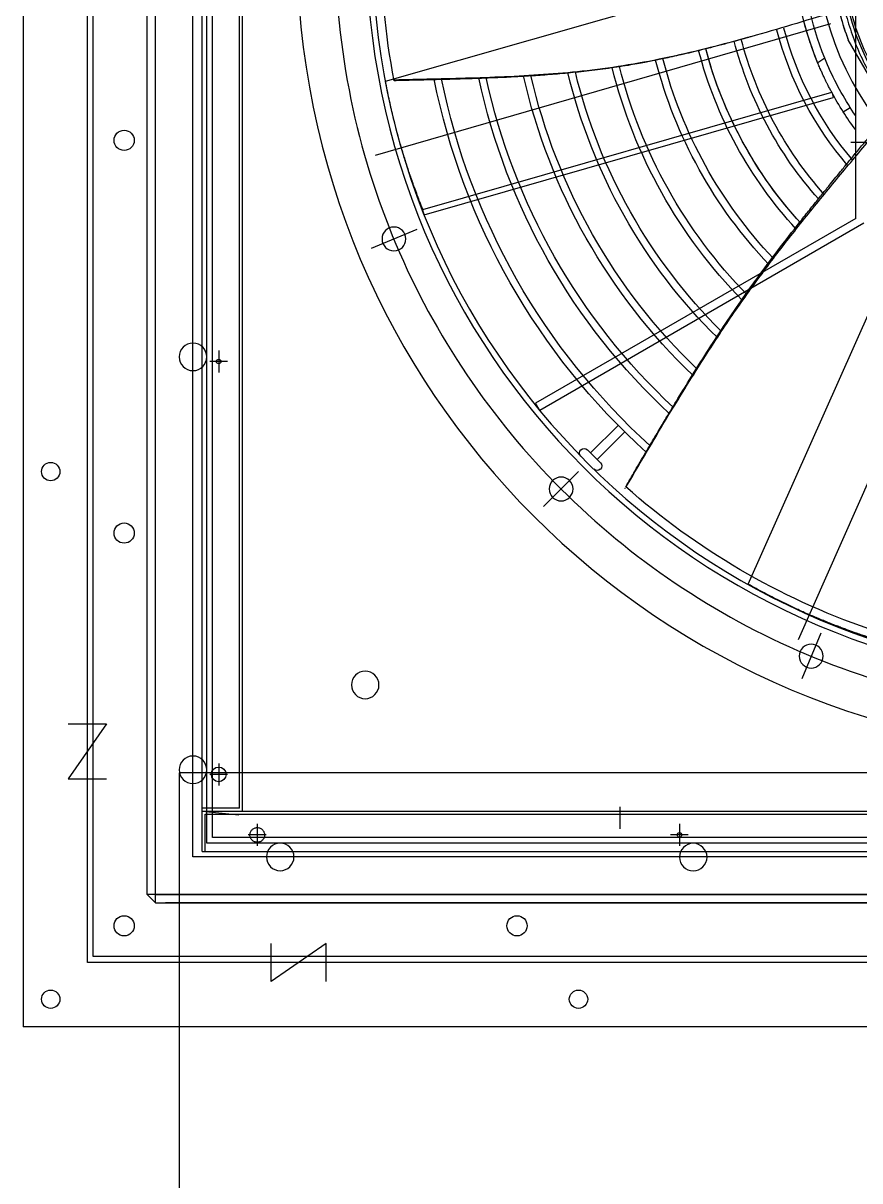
# Model space of a CAD drawing. Header units: millimetres. Extents: x 89978 to 501025, y -351975 to 835730.
# Drawn here: x 397798 to 398253, y -104915 to -104285 of the extents above; entities that cross this region are included whole.
import ezdxf

# ---------------------------------------------------------------- set-up
doc = ezdxf.new("R2010")
doc.units = ezdxf.units.MM
doc.header["$LTSCALE"] = 150
for name, pattern in [('CENTER', [50.8, 31.75, -6.35, 6.35, -6.35]), ('DIVIDEX2', [63.5, 25.4, -12.7, 0, -12.7, 0, -12.7]), ('PHANTOMX2', [127, 63.5, -12.7, 12.7, -12.7, 12.7, -12.7])]:
    doc.linetypes.add(name, pattern=pattern)
doc.layers.add('------00 Load Bank', color=3, linetype='Continuous')

# ---------------------------------------------------------------- blocks, each defined once
blk = doc.blocks.new('A$Cd768ecee')
at = {"color": 0}
for p, q in [((0, 1180), (1180, 1180)), ((1180, 0), (1180, 1180)), ((35, 1145), (1145, 1145)), ((1145, 1145), (1145, 35)), ((38.2, 1141.8), (1141.8, 1141.8)), ((1141.8, 1141.8), (1141.8, 38.2)), ((100, 1080), (1080, 1080)), ((1080, 1080), (1080, 100)), ((103.2, 1076.8), (1076.8, 1076.8)), ((1076.8, 1076.8), (1076.8, 103.2))]:
    blk.add_line(p, q, dxfattribs=at)
for points in [[(1015, 1155.42), (1015, 1134.58), (1045, 1155.42), (1045, 1134.58)], [(1155.42, 1015), (1134.58, 1015), (1155.42, 1045), (1134.58, 1045)]]:
    blk.add_lwpolyline(points, dxfattribs=at)
for centre, radius in [((877.5, 1165), 5), ((1165, 1165), 5), ((911, 1125), 5.5), ((1125, 1125), 5.5), ((1125, 911), 5.5), ((1165, 877.5), 5), ((1125, 697), 5.5)]:
    blk.add_circle(centre, radius, dxfattribs=at)
blk = doc.blocks.new('A$Ca2785acc')
at = {"color": 0}
for p, q in [((985, 1002), (0, 1002)), ((725, 987), (725, 999)), ((955, 987), (955, 999)), ((985, 1002), (985, 980)), ((757.5, 977.6), (757.5, 989.6)), ((985, 980), (0, 980)), ((983.4, 981.6), (1.6, 981.6)), ((963, 980), (963, 35)), ((985, 980), (963, 980)), ((964.6, 978.4), (964.6, 36.6)), ((964.6, 978.4), (985, 978.4)), ((985, 980), (965, 982)), ((985, 980), (985, 35)), ((976, 954), (976, 966)), ((971.2, 960), (980.8, 960)), ((971.2, 960), (980.8, 960)), ((976, 729), (976, 741)), ((971.2, 735), (980.8, 735))]:
    blk.add_line(p, q, dxfattribs=at)
at = {"color": 0, "linetype": 'PHANTOMX2'}
blk.add_line((983.4, 1002), (983.4, 981.6), dxfattribs=at)
at = {"color": 0, "linetype": 'CENTER'}
for p, q in [((720.2, 993), (729.8, 993)), ((950.2, 993), (960, 993))]:
    blk.add_line(p, q, dxfattribs=at)
at = {"color": 0, "linetype": 'PHANTOMX2'}
blk.add_circle((955, 993), 4, dxfattribs=at)
at = {"color": 0}
for centre, radius in [((725, 993), 1.25), ((976, 960), 4), ((976, 960), 4), ((976, 735), 1.25)]:
    blk.add_circle(centre, radius, dxfattribs=at)
blk = doc.blocks.new('A$C02650c35')
at = {"color": 0}
for p, q in [((0, 24.5), (0, 1060.5)), ((0, 24.5), (0, 1060.5)), ((4.5, 1065), (4.5, 24.5)), ((4.5, 24.5), (4.5, 1065)), ((0, 1055), (0, 30)), ((372.9, 406), (672.1, 406)), ((372.9, 406), (672.1, 406)), ((241.62, 265.15), (256.63, 280.17)), ((245.15, 261.62), (260.17, 276.63)), ((0, 24.5), (1045, 24.5)), ((0, 24.5), (4.5, 20)), ((4.5, 24.5), (4.5, 20)), ((4.5, 20), (1040.5, 20)), ((10, 20), (1035, 20))]:
    blk.add_line(p, q, dxfattribs=at)
at = {"color": 0, "linetype": 'CENTER'}
for p, q in [((25, 1040), (25, 45)), ((146.94, 386.94), (122, 376.61)), ((235.06, 255.06), (215.97, 235.97)), ((366.94, 166.94), (356.61, 142)), ((25, 45), (1020, 45))]:
    blk.add_line(p, q, dxfattribs=at)
at = {"color": 0, "linetype": 'DIVIDEX2', "ltscale": 0.5}
for p, q in [((143.59, 374.84), (379.74, 479.33)), ((407.49, 144.44), (479.17, 392.52))]:
    blk.add_line(p, q, dxfattribs=at)
at = {"color": 0, "linetype": 'Continuous', "lineweight": 25}
for p, q in [((173.68, 347.35), (385.16, 441.51)), ((430.93, 424.58), (470.2, 401.91)), ((431.03, 399.21), (433.45, 403)), ((375, 171.01), (438.86, 393.73)), ((377.88, 170.19), (441.74, 392.91)), ((441.74, 392.91), (438.86, 393.73)), ((460.21, 389.17), (457.75, 385.31)), ((156.82, 381.13), (157.89, 378.72)), ((157.89, 378.72), (157.92, 378.68)), ((476.9, 378.73), (476.91, 378.73)), ((447.77, 149.85), (511.58, 372.37)), ((375, 171.01), (377.88, 170.19)), ((411.06, 158.65), (413.6, 157.92)), ((413.6, 157.92), (413.65, 157.91))]:
    blk.add_line(p, q, dxfattribs=at)
at = {"color": 0, "linetype": 'CENTER', "ltscale": 2}
blk.add_line((414.5, 403.35), (414.5, 431.74), dxfattribs=at)
at = {"color": 0, "linetype": 'Continuous'}
for p, q in [((370.3, 410.5), (268.33, 233.89)), ((370.3, 410.5), (268.33, 233.89)), ((372.9, 406), (272.23, 231.64)), ((372.9, 406), (272.23, 231.64)), ((236.29, 266.89), (236.31, 266.92)), ((239.85, 266.92), (246.92, 259.85)), ((246.92, 256.31), (246.89, 256.29)), ((268.33, 233.89), (272.23, 231.64)), ((268.33, 233.89), (272.23, 231.64))]:
    blk.add_line(p, q, dxfattribs=at)
at = {"color": 0, "linetype": 'Continuous', "lineweight": 25, "flags": 128}
blk.add_lwpolyline([(428.92, 406), (430.57, 404.88), (433.45, 403)], dxfattribs=at)
at = {"color": 0}
for centre, radius in [((522.5, 542.5), 441), ((522.5, 542.5), 403), ((522.5, 542.5), 399.8), ((522.5, 542.5), 157.5), ((134.47, 381.77), 6.5), ((134.47, 381.77), 6.5), ((24.94, 317.5), 7.5), ((225.52, 245.52), 6.5), ((225.52, 245.52), 6.5), ((361.77, 154.47), 6.5), ((361.77, 154.47), 6.5), ((118.75, 138.81), 7.5), ((118.75, 138.81), 7.5), ((25, 92.5), 7.5), ((72.5, 45), 7.5), ((297.5, 45), 7.5)]:
    blk.add_circle(centre, radius, dxfattribs=at)
at = {"color": 0, "linetype": 'CENTER'}
blk.add_circle((522.5, 542.5), 420, dxfattribs=at)
blk.add_circle((522.5, 542.5), 420, dxfattribs=at)
at = {"color": 0, "linetype": 'Continuous', "lineweight": 25}
blk.add_circle((522.5, 542.5), 145, dxfattribs=at)
for radius, start, end in [(143.8, 214.08287, 265.91713), (170, 233.41189, 237.44766), (170, 237.44766, 241.63789), (165.5, 237.44766, 247.89134), (170, 247.67872, 268.96135), (165.5, 247.89134, 268.96135)]:
    blk.add_arc((522.5, 542.5), radius, start, end, dxfattribs=at)
at = {"color": 0}
for radius, start, end in [(395, 199.1258, 221.51219), (181.5, 229.5657, 255.36207), (185.5, 229.3551, 255.36207), (209.5, 228.39961, 255.36207), (205.5, 228.39961, 255.36207), (229.5, 227.39417, 255.35794), (225.5, 227.55459, 255.34454), (225.5, 228.39961, 255.36207), (249.5, 226.61733, 255.51304), (253.5, 226.46498, 255.56044), (277.5, 225.55488, 255.96666), (273.5, 225.70649, 255.8843), (301.5, 224.64442, 256.55415), (297.5, 224.79578, 256.44717), (325.5, 223.75235, 257.2394), (321.5, 223.89849, 257.12175), (349.5, 222.90445, 257.94952), (345.5, 223.04194, 257.83194), (373.5, 222.11711, 258.62922), (369.5, 222.24357, 258.52014), (395, 259.1258, 281.51219)]:
    blk.add_arc((522.5, 542.5), radius, start, end, dxfattribs=at)
at = {"color": 0, "linetype": 'Continuous'}
for centre, start, end in [((238.05, 265.12), 135, 224.27892), ((238.08, 265.15), 45, 135), ((245.15, 258.08), 315, 45), ((245.12, 258.05), 225.72108, 315)]:
    blk.add_arc(centre, 2.5, start, end, dxfattribs=at)
at = {"color": 0, "linetype": 'Continuous', "lineweight": 25}
for points, knots in [([(375.53, 542.5), (375.57, 539.99), (375.64, 534.97), (376.24, 527.44), (377.21, 519.94), (378.7, 511.75), (380.85, 502.91), (383.83, 493.49), (387.45, 484.25), (391.7, 475.24), (396.94, 465.85), (403.29, 456.25), (410.93, 446.56), (419.44, 437.47), (428.68, 429.14), (438.58, 421.64), (448.99, 415.04), (460.04, 409.27), (471.5, 404.47), (483.3, 400.68), (495.31, 397.89), (507.63, 396.11), (520.05, 395.38), (532.47, 395.7), (544.72, 397.05), (556.95, 399.44), (568.89, 402.86), (580.48, 407.27), (591.61, 412.59), (602.35, 418.9), (612.51, 426.09), (621.98, 434.08), (630.71, 442.79), (638.75, 452.29), (645.96, 462.44), (652.27, 473.13), (657.62, 484.24), (662.07, 495.88), (665.17, 506.67), (667.23, 516.46), (668.52, 525.06), (669.3, 533.76), (669.54, 542.09), (669.34, 550.03), (668.76, 557.56), (667.79, 565.06), (666.16, 574.05), (663.54, 584.43), (659.53, 596.1), (654.52, 607.49), (648.55, 618.41), (641.7, 628.77), (634.06, 638.45), (625.54, 647.54), (616.32, 655.86), (606.44, 663.35), (596.02, 669.96), (584.98, 675.73), (573.51, 680.52), (561.69, 684.33), (549.67, 687.11), (537.34, 688.9), (524.95, 689.62), (512.53, 689.3), (500.28, 687.95), (488.05, 685.56), (476.11, 682.14), (464.5, 677.73), (453.38, 672.4), (442.64, 666.09), (432.49, 658.91), (423.02, 650.92), (414.29, 642.21), (406.25, 632.71), (399.04, 622.55), (392.74, 611.88), (387.39, 600.77), (382.94, 589.14), (379.83, 578.33), (377.77, 568.54), (376.49, 559.94), (375.68, 551.24), (375.58, 545.42), (375.53, 542.5)], [0, 0, 0, 0, 0.008148, 0.016329, 0.024509, 0.032722, 0.04336, 0.054073, 0.064787, 0.075604, 0.086421, 0.0997, 0.112979, 0.126448, 0.140113, 0.153362, 0.166751, 0.18014, 0.193805, 0.207084, 0.220364, 0.233832, 0.247498, 0.260747, 0.274136, 0.287525, 0.30119, 0.314439, 0.327781, 0.341217, 0.354882, 0.368162, 0.381441, 0.39491, 0.408575, 0.421824, 0.435213, 0.448602, 0.462267, 0.471652, 0.481085, 0.490519, 0.500003, 0.508151, 0.516332, 0.524512, 0.532725, 0.546005, 0.559284, 0.572753, 0.586418, 0.599667, 0.613056, 0.626445, 0.64011, 0.653359, 0.666701, 0.680137, 0.693803, 0.707051, 0.720441, 0.73383, 0.747495, 0.760744, 0.774133, 0.787522, 0.801187, 0.814436, 0.827825, 0.841214, 0.85488, 0.868159, 0.881438, 0.894907, 0.908572, 0.921851, 0.93513, 0.948599, 0.962264, 0.971649, 0.981082, 0.990516, 1, 1, 1, 1]), ([(226.54, 280.9), (234.37, 285.49), (250.31, 294.84), (274.21, 309.15), (298.09, 324.05), (321.53, 339.54), (344.22, 355.78), (366.18, 372.68), (387.61, 390.01), (408.79, 407.67), (422.84, 419.53), (429.88, 425.46)], [0.0040453, 0.0040453, 0.0040453, 0.0040453, 0.1120904, 0.224186, 0.3362006, 0.4480891, 0.5598872, 0.6697434, 0.7797254, 0.8898282, 1, 1, 1, 1]), ([(226.72, 280.7), (229.61, 282.4), (235.78, 286), (244.85, 291.32), (253.55, 296.45), (261.15, 300.96), (267.63, 304.84), (275.42, 309.54), (284.94, 315.37), (297.36, 323.14), (310.61, 331.69), (324.58, 341.09), (338.91, 351.19), (353.77, 362.2), (366.05, 371.68), (375.37, 379.04), (381.36, 383.82), (386.8, 388.21), (391.4, 391.94), (395.48, 395.27), (399.5, 398.56), (404, 402.26), (409.1, 406.46), (414.65, 411.05), (420.44, 415.84), (425.79, 420.26), (429.18, 423.07), (430.62, 424.26)], [0.004054, 0.004054, 0.004054, 0.004054, 0.044055, 0.0892389, 0.1294144, 0.1645669, 0.1946506, 0.2196261, 0.2731864, 0.3280385, 0.3947317, 0.4616638, 0.5294155, 0.6044734, 0.683072, 0.7151603, 0.7467466, 0.7747501, 0.7989803, 0.8176563, 0.837837, 0.8611081, 0.8874794, 0.916906, 0.9473172, 0.9775846, 1, 1, 1, 1]), ([(143.11, 416.71), (143.11, 416.7), (143.12, 416.68), (143.18, 416.5), (143.27, 416.22), (143.4, 415.83), (143.59, 415.28), (143.85, 414.5), (144.2, 413.47), (144.62, 412.23), (145.12, 410.8), (145.69, 409.18), (146.28, 407.51), (146.88, 405.87), (147.46, 404.29), (148.08, 402.6), (148.85, 400.55), (149.8, 398.07), (150.97, 395.1), (152.24, 391.92), (153.64, 388.53), (155.15, 384.95), (156.27, 382.4), (156.82, 381.13)], [0, 0, 0, 0, 0.038794, 0.077595, 0.116396, 0.155256, 0.194116, 0.245886, 0.297665, 0.349435, 0.401519, 0.453611, 0.505695, 0.544496, 0.583297, 0.622156, 0.661015, 0.717306, 0.773608, 0.829899, 0.886596, 0.943304, 1, 1, 1, 1]), ([(144.33, 413.97), (144.33, 413.96), (144.34, 413.94), (144.4, 413.76), (144.49, 413.49), (144.62, 413.1), (144.8, 412.55), (145.06, 411.78), (145.41, 410.76), (145.82, 409.54), (146.31, 408.12), (146.87, 406.52), (147.51, 404.73), (148.22, 402.76), (149.02, 400.58), (149.93, 398.17), (150.93, 395.53), (152.04, 392.71), (153.17, 389.89), (154.3, 387.13), (155.42, 384.45), (156.61, 381.66), (157.47, 379.7), (157.89, 378.72)], [0, 0, 0, 0, 0.03878, 0.0775674, 0.1163547, 0.1552005, 0.1940463, 0.2458326, 0.2976362, 0.3494399, 0.4012263, 0.4530122, 0.5048153, 0.5566185, 0.6084044, 0.6624921, 0.7165995, 0.7707068, 0.8247944, 0.8685535, 0.9123126, 0.9561563, 1, 1, 1, 1]), ([(497.5, 394.6), (495.19, 395.02), (490.57, 395.86), (483.71, 397.55), (476.9, 399.52), (472.43, 401.12), (470.2, 401.91)], [0, 0, 0, 0, 0.24861, 0.497769, 0.748603, 1, 1, 1, 1]), ([(441.74, 392.91), (441.75, 392.9), (441.77, 392.89), (441.94, 392.8), (442.2, 392.66), (442.58, 392.46), (443.11, 392.18), (443.85, 391.79), (444.85, 391.27), (446.04, 390.66), (447.42, 389.97), (448.99, 389.21), (450.76, 388.37), (452.72, 387.48), (454.91, 386.51), (457.33, 385.48), (460.01, 384.39), (462.91, 383.28), (465.77, 382.24), (468.55, 381.28), (471.2, 380.42), (473.57, 379.68), (475.11, 379.24), (475.67, 379.08)], [0, 0, 0, 0, 0.039863, 0.079734, 0.119605, 0.159539, 0.199473, 0.252709, 0.305962, 0.359217, 0.412452, 0.465686, 0.518937, 0.572189, 0.625422, 0.681079, 0.736756, 0.792433, 0.848089, 0.890491, 0.932892, 0.975374, 1, 1, 1, 1]), ([(485.09, 393.23), (482.87, 385.85), (478.42, 371.1), (473.82, 355.74), (471.67, 347.71), (471.51, 347.11)], [0, 0, 0, 0, 0.481211, 0.9614406, 1, 1, 1, 1]), ([(157.92, 378.68), (158.32, 377.78), (159.13, 375.98), (160.43, 373.18), (161.79, 370.3), (163.22, 367.33), (164.87, 363.99), (166.76, 360.25), (168.93, 356.07), (171.22, 351.79), (172.86, 348.83), (173.68, 347.35)], [0, 0, 0, 0, 0.098219, 0.196459, 0.294698, 0.393098, 0.491499, 0.618442, 0.745384, 0.872692, 1, 1, 1, 1]), ([(476.91, 378.73), (477.84, 378.46), (479.69, 377.92), (482.61, 377.14), (485.64, 376.39), (488.78, 375.68), (492.42, 374.93), (495.83, 374.31), (498.98, 373.8), (501.39, 373.45), (503.86, 373.13), (506.38, 372.84), (508.95, 372.59), (510.7, 372.44), (511.58, 372.37)], [0, 0, 0, 0, 0.09594, 0.191903, 0.287866, 0.384015, 0.480164, 0.609768, 0.674639, 0.73951, 0.804594, 0.869678, 0.934839, 1, 1, 1, 1]), ([(471.43, 347.08), (471.25, 346.42), (470.49, 343.74), (469.21, 339.06), (467.58, 332.97), (465.96, 326.75), (464.46, 320.75), (463.08, 315.01), (461.87, 309.81), (460.81, 305.01), (459.94, 300.91), (459.24, 297.52), (458.61, 294.35), (457.95, 290.89), (457.18, 286.71), (455.95, 279.61), (454.49, 269.91), (453.01, 257.97), (451.86, 246.47), (451, 235.6), (450.45, 227.18), (450.09, 220.63), (449.82, 215.37), (449.55, 209.14), (449.27, 201.91), (449, 193.74), (448.74, 184.64), (448.48, 174.62), (448.24, 164.5), (448.06, 157.71), (447.98, 154.59)], [0, 0, 0, 0, 0.0105993, 0.042715, 0.074456, 0.1073437, 0.1413731, 0.1694151, 0.1979263, 0.223438, 0.2448649, 0.2622189, 0.2766961, 0.2944954, 0.3162608, 0.341978, 0.4051023, 0.466824, 0.5267457, 0.5825963, 0.6340774, 0.6563171, 0.6830925, 0.7149493, 0.751887, 0.7939052, 0.84012, 0.8912343, 0.9472267, 0.994836, 0.994836, 0.994836, 0.994836]), ([(471.51, 347.11), (469.65, 340.32), (465.77, 326.17), (460.68, 304.51), (456.37, 282.19), (453.36, 260.19), (451.38, 238.59), (450.13, 217.38), (449.34, 196.13), (448.83, 175.18), (448.5, 161.3), (448.34, 154.52)], [0, 0, 0, 0, 0.1081379, 0.2251135, 0.3413954, 0.4570616, 0.5657729, 0.6743483, 0.7829008, 0.8914823, 0.994843, 0.994843, 0.994843, 0.994843]), ([(225.66, 280.39), (225.69, 280.35), (225.75, 280.28), (225.81, 280.22), (225.84, 280.19), (225.84, 280.19), (225.84, 280.19)], [0, 0, 0, 0, 0.313037, 0.625452, 0.932348, 1, 1, 1, 1]), ([(375, 171.01), (375.01, 171.01), (375.03, 171), (375.2, 170.93), (375.47, 170.83), (375.85, 170.67), (376.4, 170.46), (377.16, 170.16), (378.18, 169.76), (379.4, 169.3), (380.81, 168.76), (382.42, 168.15), (384.08, 167.53), (385.72, 166.93), (387.3, 166.36), (389, 165.75), (391.07, 165.03), (393.58, 164.16), (396.6, 163.14), (399.86, 162.07), (403.35, 160.97), (407.06, 159.82), (409.73, 159.04), (411.06, 158.65)], [0, 0, 0, 0, 0.038794, 0.077595, 0.116396, 0.155256, 0.194116, 0.245886, 0.297665, 0.349435, 0.401519, 0.453611, 0.505695, 0.544496, 0.583297, 0.622156, 0.661015, 0.717306, 0.773608, 0.829899, 0.886596, 0.943304, 1, 1, 1, 1]), ([(377.88, 170.19), (377.89, 170.18), (377.91, 170.17), (378.08, 170.11), (378.35, 170), (378.73, 169.85), (379.27, 169.64), (380.02, 169.34), (381.03, 168.95), (382.23, 168.48), (383.63, 167.95), (385.22, 167.35), (386.99, 166.69), (388.96, 165.96), (391.16, 165.17), (393.58, 164.32), (396.25, 163.4), (399.12, 162.43), (402, 161.48), (404.85, 160.57), (407.62, 159.71), (410.52, 158.82), (412.57, 158.22), (413.6, 157.92)], [0, 0, 0, 0, 0.03878, 0.077567, 0.116355, 0.1552, 0.194046, 0.245833, 0.297636, 0.34944, 0.401226, 0.453012, 0.504815, 0.556618, 0.608404, 0.662492, 0.7166, 0.770707, 0.824794, 0.868554, 0.912313, 0.956156, 1, 1, 1, 1]), ([(413.65, 157.91), (414.59, 157.64), (416.49, 157.11), (419.47, 156.3), (422.55, 155.49), (425.75, 154.68), (429.37, 153.8), (433.45, 152.84), (438.04, 151.82), (442.79, 150.81), (446.11, 150.17), (447.77, 149.85)], [0, 0, 0, 0, 0.098219, 0.196459, 0.294698, 0.393098, 0.491499, 0.618442, 0.745384, 0.872692, 1, 1, 1, 1])]:
    blk.add_open_spline(points, degree=3, knots=knots, dxfattribs=at)
blk.add_open_spline([(497.5, 394.6), (492.84, 395.39), (483.62, 397.4), (474.63, 400.26), (470.2, 401.91)], degree=3, dxfattribs=at)

msp = doc.modelspace()

# ---------------------------------------------------------------- linework, layer by layer
at = {"layer": '------00 Load Bank', "ltscale": 2, "elevation": 0}
msp.add_lwpolyline([(398892.66, -105125.36), (398892.66, -104693.05), (397882.66, -104693.05), (397882.66, -105125.36)], close=True, dxfattribs=at)

# ---------------------------------------------------------------- block references
at = {"layer": '------00 Load Bank', "rotation": 180}
for name, p in [('A$Cd768ecee', (398977.66, -103651.43)), ('A$Ca2785acc', (398880.16, -103733.93))]:
    msp.add_blockref(name, p, dxfattribs=at)
at = {"layer": '------00 Load Bank', "xscale": -1, "rotation": 270}
msp.add_blockref('A$C02650c35', (397845.16, -104763.93), dxfattribs=at)

doc.saveas('drawing.dxf')
